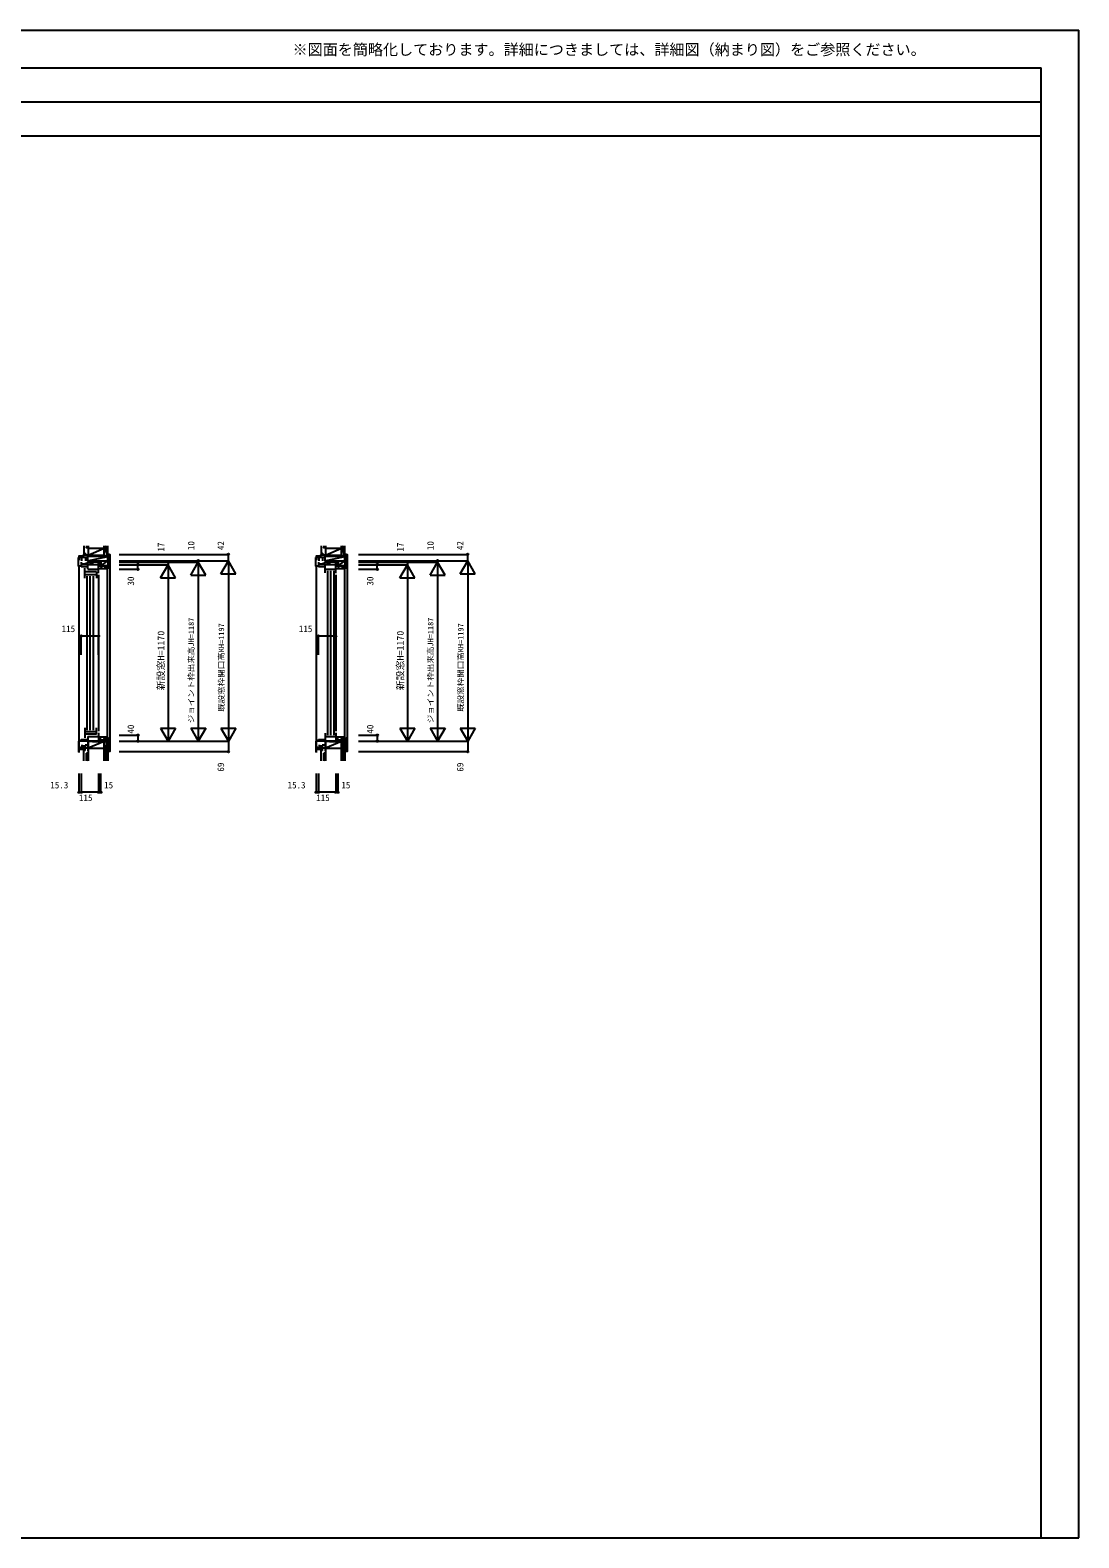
# Model space of a CAD drawing. Units: millimetres, scale not verified. Extents: x -6875 to 6875, y -5000 to 5000.
# Drawn here: x -81 to 6875, y -5000 to 5000 of the extents above; entities that cross this region are included whole.
import ezdxf
from ezdxf.enums import TextEntityAlignment as Align

# ---------------------------------------------------------------- set-up
doc = ezdxf.new("R2010")
doc.units = ezdxf.units.MM
doc.header["$LTSCALE"] = 20
for name, color, linetype in [('0-0_0', 7, 'Continuous'), ('0-4_YKK_C1', 4, 'Continuous'), ('0-5_YKK_C1E', 7, 'Continuous'), ('0-6_YKK_C2', 5, 'Continuous'), ('0-7_YKK_F1', 7, 'Continuous'), ('0-8_YKK_N1', 2, 'Continuous'), ('0-9_YKK_Z1', 7, 'Continuous')]:
    doc.layers.add(name, color=color, linetype=linetype)
doc.styles.add('ＭＳ ゴシック', font='')
doc.styles.get('ＭＳ ゴシック').set_extended_font_data('MS Gothic')

msp = doc.modelspace()

# ---------------------------------------------------------------- linework, layer by layer
at = {"layer": '0-4_YKK_C1'}
for p, q in [((241.88, 1445.87), (241.88, 209)), ((257.88, 1471), (257.88, 1454)), ((257.88, 1442), (302.88, 1439.64)), ((280.88, 1366), (280.88, 1432)), ((358.88, 1408), (280.88, 1408)), ((302.88, 1424), (302.88, 1454)), ((302.88, 1424), (372.88, 1424)), ((316.38, 1471), (316.38, 1454)), ((334.18, 1463.2), (316.38, 1463.2)), ((334.18, 1454), (334.18, 1471)), ((358.88, 1408), (358.88, 1366)), ((372.88, 1471), (372.88, 1454)), ((372.88, 1398), (372.88, 1454)), ((1815.4, 1445.87), (1815.4, 209)), ((1831.4, 1471), (1831.4, 1454)), ((1831.4, 1442), (1876.4, 1439.64)), ((1876.4, 1400), (1876.4, 1454)), ((1876.4, 1424), (1946.4, 1424)), ((1889.9, 1471), (1889.9, 1454)), ((1907.7, 1463.2), (1889.9, 1463.2)), ((1891.34, 1413), (1891.34, 323)), ((1907.7, 1454), (1907.7, 1471)), ((1911.84, 1413), (1911.84, 323)), ((1932.34, 1413), (1932.34, 323)), ((1946.4, 1471), (1946.4, 1454)), ((1946.4, 1398), (1946.4, 1454)), ((280.88, 1390), (358.88, 1390)), ((295.88, 1379), (295.88, 357)), ((316.38, 357), (316.38, 1379)), ((336.88, 1379), (336.88, 357)), ((372.88, 1388), (372.88, 350)), ((1946.4, 1388), (1946.4, 350)), ((280.88, 372), (280.88, 306)), ((280.88, 348), (358.88, 348)), ((358.88, 330), (280.88, 330)), ((302.88, 314), (372.88, 314)), ((302.88, 314), (302.88, 284)), ((358.88, 330), (358.88, 372)), ((372.88, 340), (372.88, 284)), ((1876.4, 338), (1876.4, 284)), ((1876.4, 314), (1946.4, 314)), ((1946.4, 340), (1946.4, 284)), ((259.39, 284), (242.59, 284)), ((242.59, 211), (242.59, 284)), ((257.88, 296), (302.88, 298.36)), ((1832.9, 284), (1816.1, 284)), ((1816.1, 211), (1816.1, 284)), ((1831.4, 296), (1876.4, 298.36))]:
    msp.add_line(p, q, dxfattribs=at)
for points in [[(257.88, 1445.87), (240.88, 1445.87), (240.88, 1501.87)], [(1831.4, 1445.87), (1814.4, 1445.87), (1814.4, 1501.87)], [(372.88, 1471), (316.38, 1471), (277.88, 1457.1), (257.88, 1457.1)], [(387.88, 1454), (257.88, 1454), (257.88, 1442)], [(1946.4, 1471), (1889.9, 1471), (1851.4, 1457.1), (1831.4, 1457.1)], [(1961.4, 1454), (1831.4, 1454), (1831.4, 1442)], [(387.88, 284), (257.88, 284), (257.88, 296)], [(1961.4, 284), (1831.4, 284), (1831.4, 296)]]:
    msp.add_lwpolyline(points, dxfattribs=at)
at = {"layer": '0-5_YKK_C1E'}
for p, q in [((246.88, 1484), (246.88, 1502.9)), ((262.88, 1481), (262.88, 1502.9)), ((287.88, 1481), (287.88, 1502.9)), ((304.88, 1551), (304.88, 1508.7)), ((1820.4, 1484), (1820.4, 1502.9)), ((1836.4, 1481), (1836.4, 1502.9)), ((1861.4, 1481), (1861.4, 1502.9)), ((1878.4, 1551), (1878.4, 1508.7)), ((246.88, 249), (246.88, 230)), ((246.88, 242.5), (262.88, 242.5)), ((262.88, 260), (262.88, 242.5)), ((287.88, 252), (262.88, 252)), ((287.88, 265), (287.88, 252)), ((301.88, 257), (287.88, 257)), ((304.88, 219), (304.88, 284)), ((1820.4, 249), (1820.4, 230)), ((1820.4, 242.5), (1836.4, 242.5)), ((1836.4, 260), (1836.4, 242.5)), ((1861.4, 252), (1836.4, 252)), ((1861.4, 265), (1861.4, 252)), ((1875.4, 257), (1861.4, 257)), ((1878.4, 219), (1878.4, 284))]:
    msp.add_line(p, q, dxfattribs=at)
for points in [[(331.85, 1508.7), (300.38, 1508.7), (300.38, 1502.9), (243.88, 1502.9), (243.88, 1513), (273.38, 1513), (273.38, 1521), (304.88, 1521)], [(1905.37, 1508.7), (1873.9, 1508.7), (1873.9, 1502.9), (1817.4, 1502.9), (1817.4, 1513), (1846.9, 1513), (1846.9, 1521), (1878.4, 1521)], [(246.88, 232), (271.38, 232), (271.38, 240), (304.88, 240)], [(331.88, 281.7), (331.88, 284), (300.38, 284)], [(1820.4, 232), (1844.9, 232), (1844.9, 240), (1878.4, 240)], [(1905.4, 281.7), (1905.4, 284), (1873.9, 284)]]:
    msp.add_lwpolyline(points, dxfattribs=at)
at = {"layer": '0-6_YKK_C2'}
for p, q in [((274.88, 1531), (274.88, 1521)), ((284.88, 1531), (274.88, 1531)), ((274.88, 1530.95), (274.93, 1531)), ((274.88, 1526.46), (279.42, 1531)), ((278.4, 1521), (284.88, 1527.48)), ((284.88, 1531), (284.88, 1521)), ((444.88, 1509.82), (433.88, 1520.82)), ((1848.4, 1531), (1848.4, 1521)), ((1858.4, 1531), (1848.4, 1531)), ((1848.4, 1530.95), (1848.45, 1531)), ((1848.4, 1526.46), (1852.94, 1531)), ((1851.92, 1521), (1858.4, 1527.48)), ((1858.4, 1531), (1858.4, 1521)), ((2018.4, 1509.82), (2007.4, 1520.82)), ((380.93, 1427), (400.53, 1446.6)), ((409.21, 1427), (414.88, 1432.67)), ((422.51, 1440.3), (428.81, 1446.6)), ((436.85, 1433), (429.85, 1440)), ((429.88, 1427), (429.88, 311)), ((444.88, 1481.53), (433.88, 1492.53)), ((444.88, 1453.25), (433.88, 1464.25)), ((1954.45, 1427), (1974.05, 1446.6)), ((1982.73, 1427), (1988.4, 1432.67)), ((1996.03, 1440.3), (2002.33, 1446.6)), ((2010.37, 1433), (2003.37, 1440)), ((2003.4, 1427), (2003.4, 311)), ((2018.4, 1481.53), (2007.4, 1492.53)), ((2018.4, 1453.25), (2007.4, 1464.25)), ((372.88, 291.64), (392.24, 311)), ((400.93, 291.4), (414.88, 305.36)), ((414.93, 305.4), (420.53, 311)), ((433.22, 298), (426.22, 305)), ((1946.4, 291.64), (1965.76, 311)), ((1974.44, 291.4), (1988.4, 305.36)), ((1988.44, 305.4), (1994.04, 311)), ((2006.74, 298), (1999.74, 305)), ((274.88, 222), (271.38, 232.3)), ((271.59, 231.7), (279.89, 240)), ((273.87, 225), (284.88, 236.02)), ((284.88, 222), (274.88, 222)), ((279.85, 222), (284.88, 227.04)), ((284.88, 222), (284.88, 240)), ((429.21, 291.4), (429.88, 292.07)), ((444.88, 286.34), (433.88, 297.34)), ((444.88, 258.05), (433.88, 269.05)), ((444.88, 229.77), (433.88, 240.77)), ((1848.4, 222), (1844.9, 232.3)), ((1845.1, 231.7), (1853.4, 240)), ((1847.38, 225), (1858.4, 236.02)), ((1858.4, 222), (1848.4, 222)), ((1853.36, 222), (1858.4, 227.04)), ((1858.4, 222), (1858.4, 240)), ((2002.73, 291.4), (2003.4, 292.07)), ((2018.4, 286.34), (2007.4, 297.34)), ((2018.4, 258.05), (2007.4, 269.05)), ((2018.4, 229.77), (2007.4, 240.77))]:
    msp.add_line(p, q, dxfattribs=at)
for points in [[(444.88, 1436), (444.88, 1523), (433.88, 1523), (433.88, 1440), (419.88, 1440), (419.88, 1433), (441.88, 1433)], [(444.88, 1523), (447.88, 1523), (447.88, 215), (444.88, 215)], [(2018.4, 1436), (2018.4, 1523), (2007.4, 1523), (2007.4, 1440), (1993.4, 1440), (1993.4, 1433), (2015.4, 1433)], [(2018.4, 1523), (2021.4, 1523), (2021.4, 215), (2018.4, 215)], [(444.88, 302), (444.88, 215), (433.88, 215), (433.88, 298), (419.88, 298), (419.88, 305), (441.88, 305)], [(2018.4, 302), (2018.4, 215), (2007.4, 215), (2007.4, 298), (1993.4, 298), (1993.4, 305), (2015.4, 305)]]:
    msp.add_lwpolyline(points, dxfattribs=at)
for points in [[(429.88, 1427), (372.88, 1427), (372.88, 1446.6), (429.88, 1446.6), (429.88, 1440.3), (414.88, 1440.3), (414.88, 1432.6), (429.88, 1432.6)], [(2003.4, 1427), (1946.4, 1427), (1946.4, 1446.6), (2003.4, 1446.6), (2003.4, 1440.3), (1988.4, 1440.3), (1988.4, 1432.6), (2003.4, 1432.6)], [(429.88, 311), (372.88, 311), (372.88, 291.4), (429.88, 291.4), (429.88, 297.7), (414.88, 297.7), (414.88, 305.4), (429.88, 305.4)], [(2003.4, 311), (1946.4, 311), (1946.4, 291.4), (2003.4, 291.4), (2003.4, 297.7), (1988.4, 297.7), (1988.4, 305.4), (2003.4, 305.4)]]:
    msp.add_lwpolyline(points, close=True, dxfattribs=at)
for centre, start, end in [((441.88, 1436), 270.00001, 359.99999), ((2015.4, 1436), 270.00001, 359.99999), ((441.88, 302), 0.00001, 89.99999), ((2015.4, 302), 0.00001, 89.99999)]:
    msp.add_arc(centre, 3, start, end, dxfattribs=at)
at = {"layer": '0-7_YKK_F1'}
for p, q in [((-6875.1, 5000), (6874.9, 5000)), ((6874.9, -5000), (6874.9, 5000)), ((-6875.1, 4750), (6624.9, 4750)), ((6624.9, -5000), (6624.9, 4750)), ((-6875.1, 4525), (6624.9, 4525)), ((-6875.1, 4300), (6624.9, 4300)), ((-6875.1, -5000), (6874.9, -5000))]:
    msp.add_line(p, q, dxfattribs=at)
at = {"layer": '0-8_YKK_N1'}
for p, q in [((508.88, 1523), (1233.88, 1523)), ((1233.88, 1481), (1233.88, 1523)), ((2096.4, 1523), (2821.4, 1523)), ((2821.4, 1481), (2821.4, 1523)), ((508.88, 1481), (1233.88, 1481)), ((508.88, 1471), (1033.88, 1471)), ((508.88, 1454), (833.88, 1454)), ((508.88, 1424), (633.88, 1424)), ((633.88, 1424), (633.88, 1454)), ((783.88, 1367.4), (833.88, 1454)), ((833.88, 1471), (833.88, 1454)), ((883.88, 1367.4), (833.88, 1454)), ((833.88, 1454), (833.88, 284)), ((983.88, 1384.4), (1033.88, 1471)), ((1033.88, 1471), (1033.88, 1481)), ((1033.88, 1471), (1033.88, 284)), ((1083.88, 1384.4), (1033.88, 1471)), ((1183.88, 1394.4), (1233.88, 1481)), ((1233.88, 1481), (1233.88, 284)), ((1283.88, 1394.4), (1233.88, 1481)), ((2096.4, 1481), (2821.4, 1481)), ((2096.4, 1471), (2621.4, 1471)), ((2096.4, 1454), (2421.4, 1454)), ((2096.4, 1424), (2221.4, 1424)), ((2221.4, 1424), (2221.4, 1454)), ((2371.4, 1367.4), (2421.4, 1454)), ((2421.4, 1471), (2421.4, 1454)), ((2471.4, 1367.4), (2421.4, 1454)), ((2421.4, 1454), (2421.4, 284)), ((2571.4, 1384.4), (2621.4, 1471)), ((2621.4, 1471), (2621.4, 1481)), ((2621.4, 1471), (2621.4, 284)), ((2671.4, 1384.4), (2621.4, 1471)), ((2771.4, 1394.4), (2821.4, 1481)), ((2821.4, 1481), (2821.4, 284)), ((2871.4, 1394.4), (2821.4, 1481)), ((783.88, 1367.4), (883.88, 1367.4)), ((983.88, 1384.4), (1083.88, 1384.4)), ((1183.88, 1394.4), (1283.88, 1394.4)), ((2371.4, 1367.4), (2471.4, 1367.4)), ((2571.4, 1384.4), (2671.4, 1384.4)), ((2771.4, 1394.4), (2871.4, 1394.4)), ((257.88, 982.21), (372.88, 982.21)), ((257.88, 857.21), (257.88, 982.21)), ((372.88, 857.21), (372.88, 982.21)), ((1831.4, 982.21), (1946.4, 982.21)), ((1831.4, 857.21), (1831.4, 982.21)), ((1946.4, 857.21), (1946.4, 982.21)), ((508.88, 324), (633.88, 324)), ((633.88, 324), (633.88, 284)), ((783.88, 370.6), (883.88, 370.6)), ((783.88, 370.6), (833.88, 284)), ((883.88, 370.6), (833.88, 284)), ((983.88, 370.6), (1083.88, 370.6)), ((983.88, 370.6), (1033.88, 284)), ((1083.88, 370.6), (1033.88, 284)), ((1183.88, 370.6), (1283.88, 370.6)), ((1183.88, 370.6), (1233.88, 284)), ((1283.88, 370.6), (1233.88, 284)), ((2096.4, 324), (2221.4, 324)), ((2221.4, 324), (2221.4, 284)), ((2371.4, 370.6), (2471.4, 370.6)), ((2371.4, 370.6), (2421.4, 284)), ((2471.4, 370.6), (2421.4, 284)), ((2571.4, 370.6), (2671.4, 370.6)), ((2571.4, 370.6), (2621.4, 284)), ((2671.4, 370.6), (2621.4, 284)), ((2771.4, 370.6), (2871.4, 370.6)), ((2771.4, 370.6), (2821.4, 284)), ((2871.4, 370.6), (2821.4, 284)), ((508.88, 284), (1233.88, 284)), ((508.88, 215), (1233.88, 215)), ((1233.88, 284), (1233.88, 215)), ((2096.4, 284), (2821.4, 284)), ((2096.4, 215), (2821.4, 215)), ((2821.4, 284), (2821.4, 215)), ((242.59, 70.53), (242.59, -54.47)), ((257.89, 70.53), (257.89, -54.47)), ((372.89, 70.53), (372.89, -54.47)), ((387.89, -54.47), (387.89, 70.53)), ((1816.1, 70.53), (1816.1, -54.47)), ((1831.4, 70.53), (1831.4, -54.47)), ((1946.4, 70.53), (1946.4, -54.47)), ((1961.4, -54.47), (1961.4, 70.53)), ((242.59, -54.47), (257.89, -54.47)), ((372.89, -54.47), (257.89, -54.47)), ((387.89, -54.47), (372.89, -54.47)), ((1816.1, -54.47), (1831.4, -54.47)), ((1946.4, -54.47), (1831.4, -54.47)), ((1961.4, -54.47), (1946.4, -54.47))]:
    msp.add_line(p, q, dxfattribs=at)
for centre, radius in [((1233.88, 1523), 5), ((2821.4, 1523), 5), ((633.88, 1454), 5), ((633.88, 1424), 5), ((833.88, 1471), 5), ((1033.88, 1481), 5), ((2221.4, 1454), 5), ((2221.4, 1424), 5), ((2421.4, 1471), 5), ((2621.4, 1481), 5), ((257.88, 982.32), 5), ((372.88, 982.21), 5), ((1831.4, 982.31), 5), ((1946.4, 982.21), 5), ((633.88, 324), 5), ((2221.4, 324), 5), ((633.88, 284), 5), ((1233.88, 215), 5), ((2221.4, 284), 5), ((2821.4, 215), 5), ((242.59, -54.57), 5), ((242.59, -54.47), 0.106), ((257.89, -54.47), 5), ((372.89, -54.47), 5), ((387.89, -54.47), 5), ((1816.1, -54.57), 5), ((1816.1, -54.47), 0.106), ((1831.4, -54.47), 5), ((1946.4, -54.47), 5), ((1961.4, -54.47), 5)]:
    msp.add_circle(centre, radius, dxfattribs=at)
at = {"layer": '0-9_YKK_Z1'}
for p, q in [((274.88, 1579), (274.88, 1531)), ((304.88, 1566), (292.88, 1566)), ((300.38, 1481), (433.88, 1508.7)), ((304.88, 1579), (304.88, 1568.95)), ((304.88, 1561), (304.88, 1579)), ((304.88, 1561), (304.88, 1579)), ((409.88, 1561), (304.88, 1516)), ((409.88, 1516), (304.88, 1511)), ((433.88, 1511), (331.86, 1508.7)), ((422.55, 1579), (409.88, 1541)), ((409.88, 1561), (409.88, 1579)), ((409.88, 1579), (409.88, 1561)), ((1848.4, 1579), (1848.4, 1531)), ((1878.4, 1566), (1866.4, 1566)), ((1873.9, 1481), (2007.4, 1508.7)), ((1878.4, 1579), (1878.4, 1568.95)), ((1878.4, 1561), (1878.4, 1579)), ((1878.4, 1561), (1878.4, 1579)), ((1983.4, 1561), (1878.4, 1516)), ((1983.4, 1516), (1878.4, 1511)), ((2007.4, 1511), (1905.38, 1508.7)), ((1996.07, 1579), (1983.4, 1541)), ((1983.4, 1561), (1983.4, 1579)), ((1983.4, 1579), (1983.4, 1561)), ((316.89, 1471), (387.88, 1481)), ((372.88, 1456), (387.88, 1471)), ((387.88, 1446.6), (433.88, 1481)), ((1890.4, 1471), (1961.4, 1481)), ((1946.4, 1456), (1961.4, 1471)), ((1961.4, 1446.6), (2007.4, 1481)), ((274.88, 154), (274.88, 222)), ((292.88, 154), (292.88, 204)), ((304.88, 204), (292.88, 204)), ((294.88, 154), (304.88, 204)), ((409.88, 281.7), (304.88, 236.7)), ((304.88, 236.7), (304.88, 154)), ((304.88, 236.7), (304.88, 154)), ((387.88, 284), (331.88, 281.7)), ((387.88, 281.7), (433.88, 291.4)), ((409.88, 206.7), (424.88, 251.7)), ((409.88, 154), (409.88, 236.7)), ((409.88, 236.4), (409.88, 153.7)), ((424.88, 281.7), (433.88, 281.7)), ((433.88, 281.7), (433.88, 154)), ((1848.4, 154), (1848.4, 222)), ((1866.4, 154), (1866.4, 204)), ((1878.4, 204), (1866.4, 204)), ((1868.4, 154), (1878.4, 204)), ((1983.4, 281.7), (1878.4, 236.7)), ((1878.4, 236.7), (1878.4, 154)), ((1878.4, 236.7), (1878.4, 154)), ((1961.4, 284), (1905.4, 281.7)), ((1961.4, 281.7), (2007.4, 291.4)), ((1983.4, 206.7), (1998.4, 251.7)), ((1983.4, 154), (1983.4, 236.7)), ((1983.4, 236.4), (1983.4, 153.7)), ((1998.4, 281.7), (2007.4, 281.7)), ((2007.4, 281.7), (2007.4, 154)), ((304.88, 154), (304.88, 190.46)), ((1878.4, 154), (1878.4, 190.46))]:
    msp.add_line(p, q, dxfattribs=at)
for points in [[(292.88, 1579), (292.88, 1566), (295.48, 1579)], [(424.88, 1579), (424.88, 1511), (409.88, 1511)], [(409.88, 1579), (409.88, 1541), (424.88, 1541), (424.88, 1579)], [(424.88, 1511), (433.88, 1511), (433.88, 1579)], [(1866.4, 1579), (1866.4, 1566), (1869, 1579)], [(1998.4, 1579), (1998.4, 1511), (1983.4, 1511)], [(1983.4, 1579), (1983.4, 1541), (1998.4, 1541), (1998.4, 1579)], [(1998.4, 1511), (2007.4, 1511), (2007.4, 1579)], [(424.88, 154), (424.88, 281.7), (409.88, 281.7)], [(1998.4, 154), (1998.4, 281.7), (1983.4, 281.7)]]:
    msp.add_lwpolyline(points, dxfattribs=at)
for points in [[(433.88, 1508.7), (300.38, 1508.7), (300.38, 1481), (433.88, 1481)], [(304.88, 1516), (409.88, 1516), (409.88, 1561), (304.88, 1561)], [(304.88, 1511), (409.88, 1511), (409.88, 1516), (304.88, 1516)], [(433.88, 1508.7), (331.86, 1508.7), (331.86, 1511), (433.88, 1511)], [(2007.4, 1508.7), (1873.9, 1508.7), (1873.9, 1481), (2007.4, 1481)], [(1878.4, 1516), (1983.4, 1516), (1983.4, 1561), (1878.4, 1561)], [(1878.4, 1511), (1983.4, 1511), (1983.4, 1516), (1878.4, 1516)], [(2007.4, 1508.7), (1905.38, 1508.7), (1905.38, 1511), (2007.4, 1511)], [(316.89, 1481), (387.88, 1481), (387.88, 1471), (316.89, 1471)], [(372.88, 1471), (387.88, 1471), (387.88, 1456), (372.88, 1456)], [(387.88, 1481), (433.88, 1481), (433.88, 1446.6), (387.88, 1446.6)], [(1890.4, 1481), (1961.4, 1481), (1961.4, 1471), (1890.4, 1471)], [(1946.4, 1471), (1961.4, 1471), (1961.4, 1456), (1946.4, 1456)], [(1961.4, 1481), (2007.4, 1481), (2007.4, 1446.6), (1961.4, 1446.6)], [(304.88, 236.7), (409.88, 236.7), (409.88, 281.7), (304.88, 281.7)], [(387.88, 284), (331.88, 284), (331.88, 281.7), (387.88, 281.7)], [(433.88, 291.4), (387.88, 291.4), (387.88, 281.7), (433.88, 281.7)], [(424.88, 251.7), (409.88, 251.7), (409.88, 206.7), (424.88, 206.7)], [(1878.4, 236.7), (1983.4, 236.7), (1983.4, 281.7), (1878.4, 281.7)], [(1961.4, 284), (1905.4, 284), (1905.4, 281.7), (1961.4, 281.7)], [(2007.4, 291.4), (1961.4, 291.4), (1961.4, 281.7), (2007.4, 281.7)], [(1998.4, 251.7), (1983.4, 251.7), (1983.4, 206.7), (1998.4, 206.7)]]:
    msp.add_lwpolyline(points, close=True, dxfattribs=at)

# ---------------------------------------------------------------- texts
at = {"layer": '0-0_0', "style": 'ＭＳ ゴシック'}
msp.add_text('※図面を簡略化しております。詳細につきましては、詳細図（納まり図）をご参照ください。', height=73.31, dxfattribs=at).set_placement((1659.61, 4812.5), align=Align.BOTTOM_LEFT)
at = {"layer": '0-8_YKK_N1', "style": 'ＭＳ ゴシック'}
for s, p in [('10', (1021.88, 1551.36)), ('42', (1218.88, 1551.36)), ('10', (2609.4, 1551.36)), ('42', (2806.39, 1551.36)), ('17', (821.88, 1541.36)), ('17', (2409.4, 1541.36)), ('30', (621.88, 1315.98)), ('30', (2209.4, 1315.98)), ('40', (621.88, 333.84)), ('40', (2209.4, 333.84)), ('69', (1218.88, 82.1)), ('69', (2806.39, 82.1))]:
    msp.add_text(s, height=43.99, rotation=90, dxfattribs=at).set_placement(p, align=Align.BOTTOM_LEFT)
for s, p in [('115', (127.88, 994.32)), ('115', (1701.4, 994.31)), ('15.3', (52.83, -42.47)), ('15', (409.89, -42.47)), ('15.3', (1626.34, -42.47)), ('15', (1983.4, -42.47)), ('115', (242.93, -126.47)), ('115', (1816.45, -126.47))]:
    msp.add_text(s, height=43.99, dxfattribs=at).set_placement(p, align=Align.BOTTOM_LEFT)
at = {"layer": '0-8_YKK_N1', "style": 'ＭＳ ゴシック', "width": 1.1}
for s, height, p in [('新設窓H=1170', 43.99, (821.88, 621.16)), ('ジョイント枠出来高JH=1187', 36.66, (1016.88, 403.11)), ('既設窓枠開口高KH=1197', 36.66, (1216.88, 478.74)), ('新設窓H=1170', 43.99, (2409.4, 621.16)), ('ジョイント枠出来高JH=1187', 36.66, (2604.4, 403.11)), ('既設窓枠開口高KH=1197', 36.66, (2804.4, 478.74))]:
    msp.add_text(s, height=height, rotation=90, dxfattribs=at).set_placement(p, align=Align.BOTTOM_LEFT)

doc.saveas('drawing.dxf')
